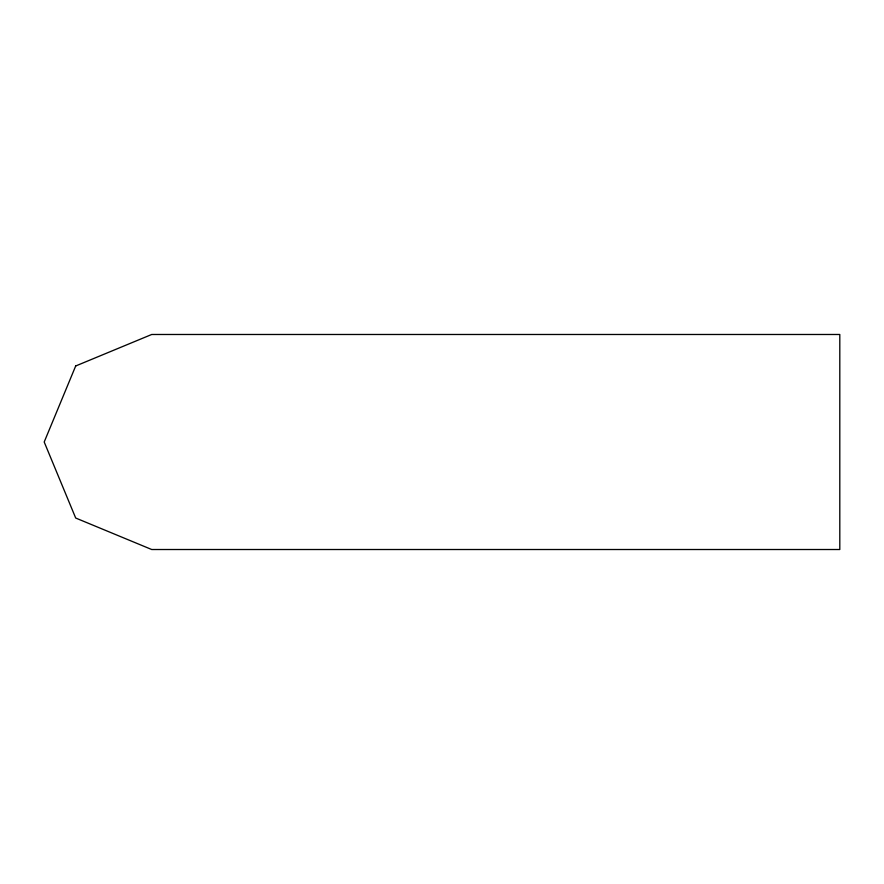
<?xml version="1.0" encoding="UTF-8"?>
<svg xmlns="http://www.w3.org/2000/svg" width="884" height="884" viewBox="0 0 884 884"><rect width="100%" height="100%" fill="white"/><g stroke="black" fill="none" stroke-linecap="round" stroke-linejoin="round"><path stroke-width="1.33" d="M75.692 365.976L44.2 442L75.692 518.024L151.716 549.516L839.8 549.516L839.8 334.483L151.716 334.483L75.692 365.976"/></g></svg>
